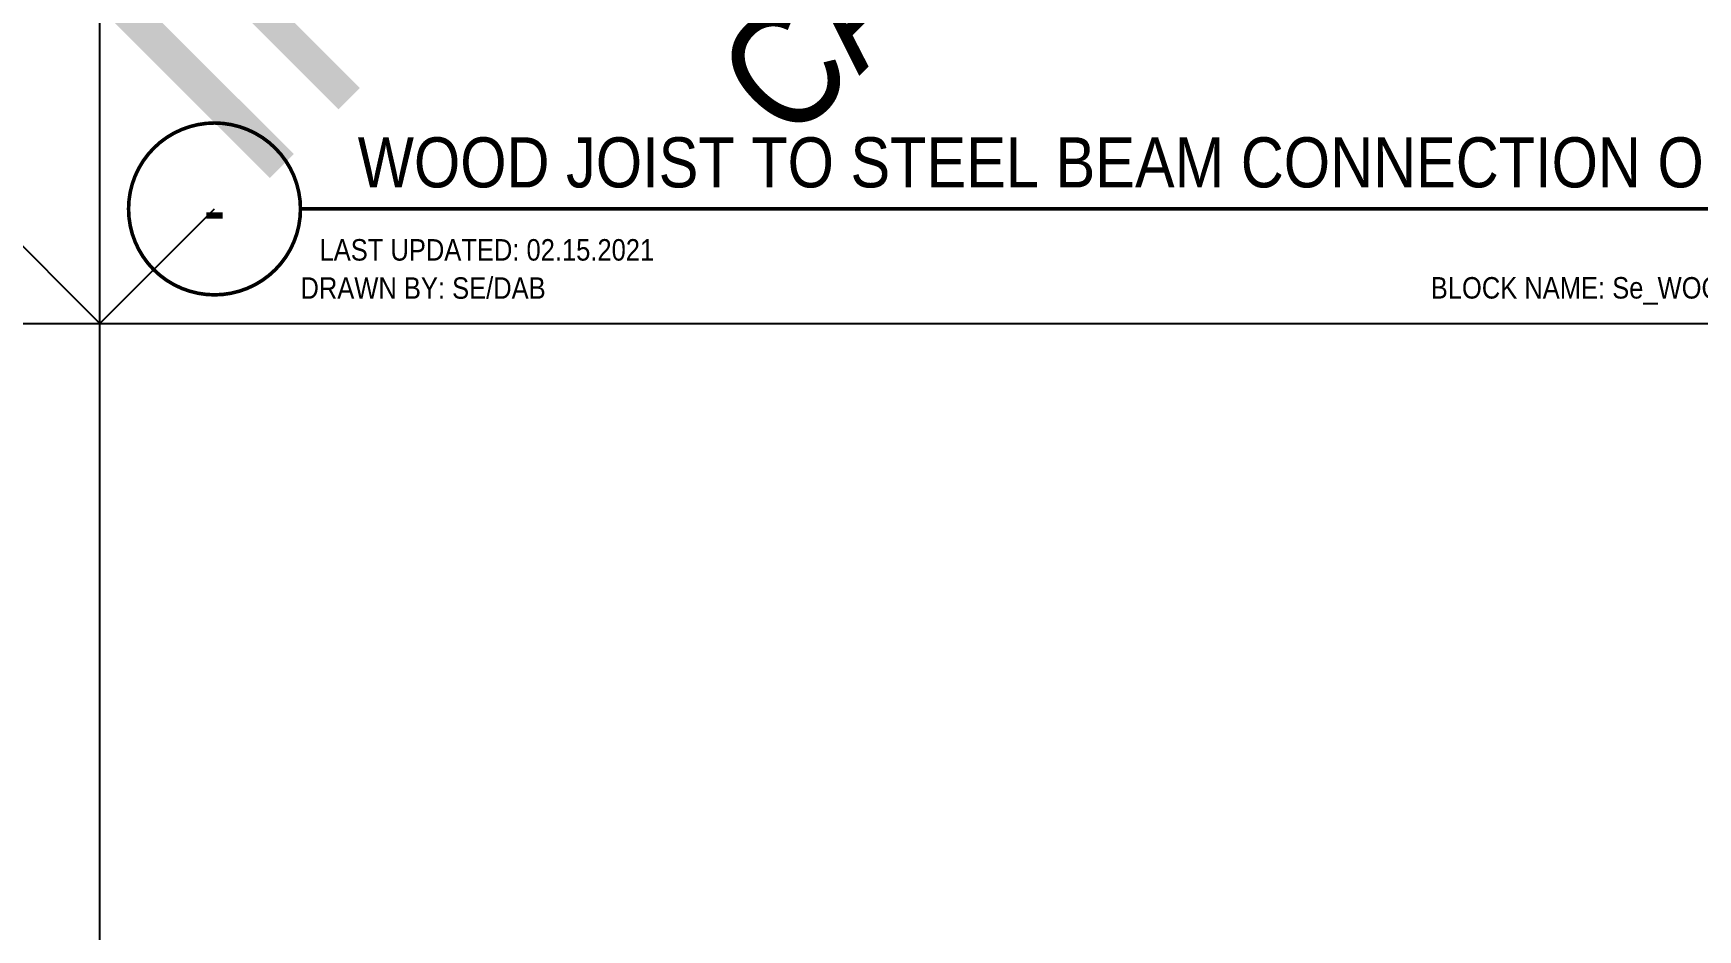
# Model space of a CAD drawing. Header units: inches. Extents: x -16404 to 14624, y -1591 to 16152.
# Drawn here: x -8572.6 to -8485.5, y 6355.7 to 6402.7 of the extents above; entities that cross this region are included whole.
import ezdxf
from ezdxf.enums import TextEntityAlignment as Align

# ---------------------------------------------------------------- set-up
doc = ezdxf.new("R2010")
doc.units = ezdxf.units.IN
doc.header["$LTSCALE"] = 24
doc.header["$MEASUREMENT"] = 0
doc.linetypes.add('DASHED2', pattern=[0.375, 0.25, -0.125])
doc.layers.get('0').update_dxf_attribs({"linetype": 'CONTINUOUS'})
doc.layers.add('DESIGNER COMMENTS', color=221, linetype='CONTINUOUS', plot=False)
doc.layers.add('S-ANNO-GRID-NONPLOT', color=251, linetype='CONTINUOUS', plot=False)
for name, color, linetype in [('S-ANNO-NOTE', 4, 'CONTINUOUS'), ('S-ROOM-NAME', 252, 'CONTINUOUS'), ('S-TYP DETAIL BLOCKS', 1, 'CONTINUOUS')]:
    doc.layers.add(name, color=color, linetype=linetype)
doc.styles.add('Arial', font='arial.ttf', dxfattribs={"width": 0.85})

# ---------------------------------------------------------------- blocks, each defined once
blk = doc.blocks.new('*U299')
at = {"const_width": 0.188}
for points in [[(-4.5, 0, -1), (4.5, 0, 3.732051)], [(-4.5, 0, 1), (4.5, 0, -3.732051)]]:
    blk.add_lwpolyline(points, format="xyb", dxfattribs=at)
blk.add_lwpolyline([(4.5, 0), (174.418, 0)], dxfattribs=at)
blk.add_circle((0, 0), 4.5)
at = {"style": 'Arial', "width": 0.85}
for tag, p in [('DWG_TITLE_1', (7.5, 6.188)), ('DWG_TITLE_2', (7.5, 2.438))]:
    blk.add_attdef(tag, text='', height=2.625, dxfattribs=at).set_placement(p, align=Align.MIDDLE_LEFT)
blk.add_attdef('#', text='', height=3, dxfattribs=at).set_placement((0, 0), align=Align.MIDDLE_CENTER)
blk.add_attdef('SCALE', text='', height=1.125, dxfattribs=at).set_placement((173.293, -1.125), align=Align.TOP_RIGHT)
blk = doc.blocks.new('Se_WOOD JOIST TO STEEL BEAM CONNECTION OPTIONS')
at = {"layer": 'DESIGNER COMMENTS', "ltscale": 0.25, "insert": (42.86117, 20.24721), "char_height": 6, "width": 64.6000584, "attachment_point": 5, "rotation": 45, "style": 'Arial'}
blk.add_mtext('CALCULATE', dxfattribs=at)
at = {"layer": 'DESIGNER COMMENTS', "char_height": 1.125, "style": 'Arial'}
for s, insert, width, attachment_point in [('\\A1;LAST UPDATED: 02.15.2021', (5.49984, -1.58101), 17.4709661, 1), ('\\A1;DRAWN BY: SE/DAB', (4.49984, -3.58101), 12.7816883, 1), ('\\A1;BLOCK NAME: Se_WOOD JOIST TO STEEL BEAM CONNECTION OPTIONS', (87.2091, -4.29464), 47.0012185, 5)]:
    blk.add_mtext(s, dxfattribs=dict(at, insert=insert, width=width, attachment_point=attachment_point))
blk = doc.blocks.new('Se_24x36_DETAILS_GRID')
for p, q in [((15.5348, 15.3333), (15.5348, 23)), ((15.5348, 15.3333), (16.0348, 15.8333)), ((7.7674, 15.3333), (15.5348, 15.3333)), ((15.5348, 15.3333), (23.3023, 15.3333)), ((15.5348, 7.6667), (15.5348, 15.3333))]:
    blk.add_line(p, q)
at = {"linetype": 'DASHED2', "ltscale": 0.5}
blk.add_line((15.5348, 15.3333), (15.0348, 15.8333), dxfattribs=at)

msp = doc.modelspace()

# ---------------------------------------------------------------- block references
at = {"layer": 'S-ANNO-GRID-NONPLOT', "xscale": 12, "yscale": 12, "zscale": 12}
msp.add_blockref('Se_24x36_DETAILS_GRID', (-8755.5314, 6203.4655), dxfattribs=at)
at = {"layer": 'S-ANNO-NOTE'}
ref = msp.add_blockref('*U299', (-8563.1132, 6393.4655), dxfattribs=at)
ref.add_attrib('#', '-', dxfattribs={"layer": '0', "height": 3, "style": 'Arial', "width": 0.85}).set_placement((-8563.1132, 6393.4655), align=Align.MIDDLE_CENTER)
ref.add_attrib('DWG_TITLE_2', 'WOOD JOIST TO STEEL BEAM CONNECTION OPTIONS', dxfattribs={"layer": '0', "height": 2.625, "style": 'Arial', "width": 0.85}).set_placement((-8555.6132, 6395.903), align=Align.MIDDLE_LEFT)
at = {"layer": 'S-TYP DETAIL BLOCKS'}
msp.add_blockref('Se_WOOD JOIST TO STEEL BEAM CONNECTION OPTIONS', (-8563.1132, 6393.4655), dxfattribs=at)

# ---------------------------------------------------------------- texts
at = {"layer": 'S-ROOM-NAME', "ltscale": 0.25, "insert": (-8520.38618, 6446.07607), "char_height": 16, "width": 172.2668225, "attachment_point": 5, "rotation": 45, "style": 'Arial'}
msp.add_mtext('{\\fArial|b0|i0|c0|p34;IN PROGRESS}', dxfattribs=at)

doc.saveas('drawing.dxf')
